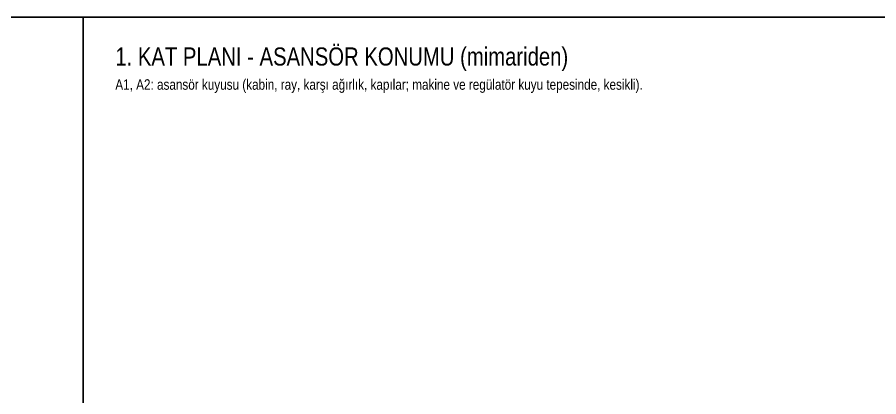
# Model space of a CAD drawing. Header units: centimetres. Extents: x 0 to 12309, y -30 to 2970.
# Drawn here: x 1068 to 2137, y 2499 to 2970 of the extents above; entities that cross this region are included whole.
import ezdxf

# ---------------------------------------------------------------- set-up
doc = ezdxf.new("R2010")
doc.units = ezdxf.units.CM
for name, color, linetype in [('SCOTT-BASLIK', 5, 'CONTINUOUS'), ('SCOTT-CERCEVE', 7, 'CONTINUOUS'), ('SCOTT-YAZI', 4, 'CONTINUOUS')]:
    doc.layers.add(name, color=color, linetype=linetype)
doc.styles.get("Standard").update_dxf_attribs({"font": 'arial.ttf', "width": 0.8})

msp = doc.modelspace()

# ---------------------------------------------------------------- linework, layer by layer
at = {"layer": 'SCOTT-CERCEVE'}
msp.add_line((1150, 0), (1150, 2970), dxfattribs=at)
for points in [[(0, 0), (12308.9, 0), (12308.9, 2970), (0, 2970)], [(100, 0), (12283.9, 0), (12283.9, 2970), (100, 2970)]]:
    msp.add_lwpolyline(points, close=True, dxfattribs=at)

# ---------------------------------------------------------------- texts
at = {"layer": 'SCOTT-BASLIK', "width": 0.8}
msp.add_text('1. KAT PLANI - ASANSÖR KONUMU (mimariden)', height=22.5, dxfattribs=at).set_placement((1190, 2910))
at = {"layer": 'SCOTT-YAZI', "width": 0.8}
msp.add_text('A1, A2: asansör kuyusu (kabin, ray, karşı ağırlık, kapılar; makine ve regülatör kuyu tepesinde, kesikli).', height=13, dxfattribs=at).set_placement((1190, 2880))

doc.saveas('drawing.dxf')
